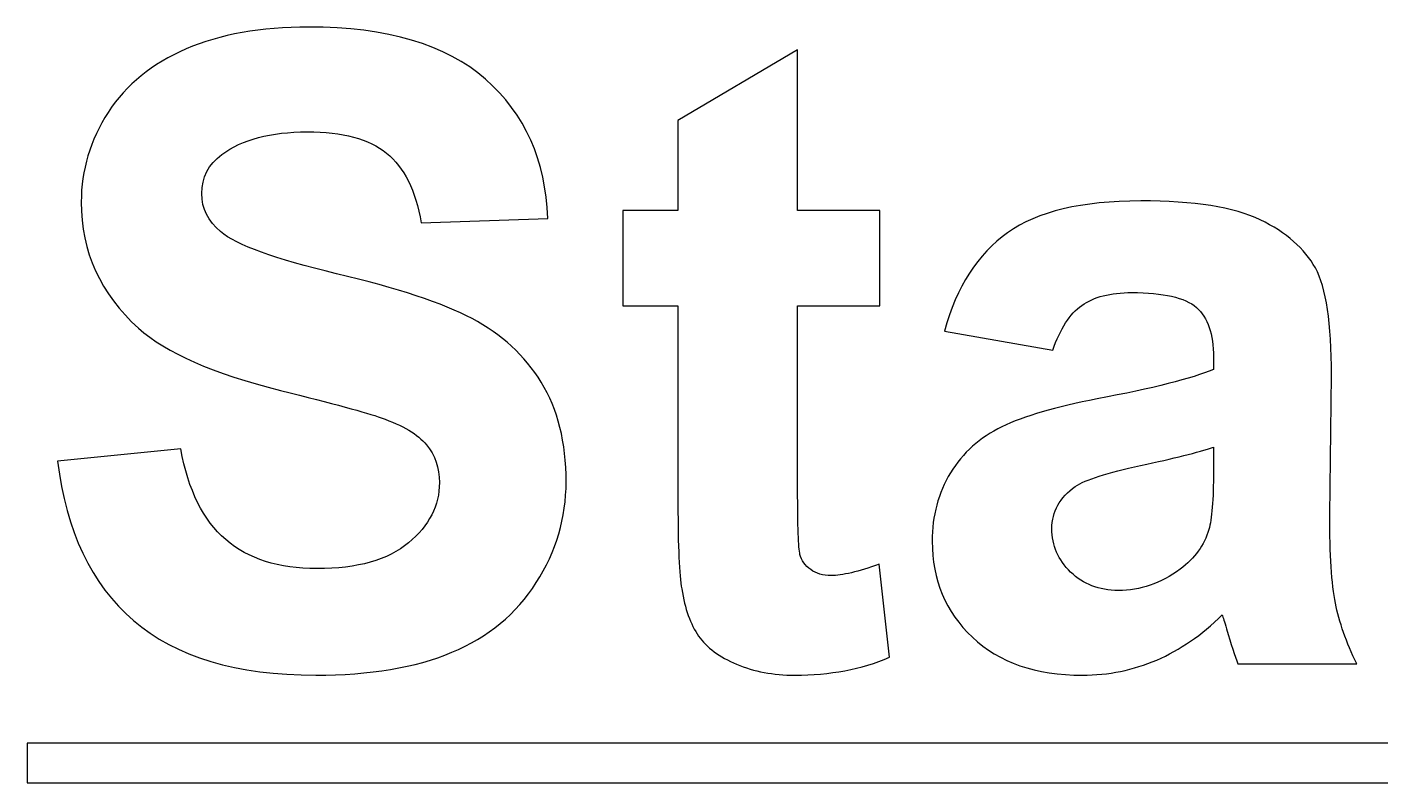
# Model space of a CAD drawing. Header units: millimetres. Extents: x -489 to 489, y -241 to 468.
# Drawn here: x -488.9 to -434.3, y 437.8 to 468.3 of the extents above; entities that cross this region are included whole.
import ezdxf

# ---------------------------------------------------------------- set-up
doc = ezdxf.new("R2010")
doc.units = ezdxf.units.MM
doc.header["$MEASUREMENT"] = 0
doc.layers.add('Layer 1', color=7, linetype='Continuous')

msp = doc.modelspace()

# ---------------------------------------------------------------- linework, layer by layer
at = {"layer": 'Layer 1', "color": 250}
for points, knots in [([(-487.6923, 450.7797), (-487.6923, 450.7797), (-482.7181, 451.2736), (-482.7181, 451.2736), (-482.7181, 451.2736), (-482.4183, 449.6097), (-481.8185, 448.3926), (-480.9072, 447.6106), (-480.9072, 447.6106), (-479.9959, 446.8286), (-478.767, 446.4406), (-477.2207, 446.4406), (-477.2207, 446.4406), (-475.5861, 446.4406), (-474.3514, 446.7875), (-473.5224, 447.4813), (-473.5224, 447.4813), (-472.6934, 448.1751), (-472.2759, 448.9864), (-472.2759, 449.9154), (-472.2759, 449.9154), (-472.2759, 450.5151), (-472.4523, 451.0208), (-472.7992, 451.4441), (-472.7992, 451.4441), (-473.1461, 451.8616), (-473.7576, 452.2261), (-474.6278, 452.5319), (-474.6278, 452.5319), (-475.2216, 452.7435), (-476.5739, 453.1081), (-478.6906, 453.6372), (-478.6906, 453.6372), (-481.4128, 454.3193), (-483.3237, 455.1542), (-484.4232, 456.1478), (-484.4232, 456.1478), (-485.9696, 457.5413), (-486.7398, 459.2405), (-486.7398, 461.2454), (-486.7398, 461.2454), (-486.7398, 462.5331), (-486.3752, 463.7443), (-485.6521, 464.8673), (-485.6521, 464.8673), (-484.923, 465.9903), (-483.8764, 466.8428), (-482.5065, 467.4308), (-482.5065, 467.4308), (-481.1365, 468.0188), (-479.4902, 468.3127), (-477.5499, 468.3127), (-477.5499, 468.3127), (-474.3926, 468.3127), (-472.0113, 467.6131), (-470.418, 466.2078), (-470.418, 466.2078), (-468.8187, 464.8026), (-467.9838, 462.9329), (-467.9015, 460.5869), (-467.9015, 460.5869), (-467.9015, 460.5869), (-473.0168, 460.4105), (-473.0168, 460.4105), (-473.0168, 460.4105), (-473.2343, 461.7158), (-473.6988, 462.6507), (-474.4102, 463.221), (-474.4102, 463.221), (-475.1217, 463.7913), (-476.1918, 464.0794), (-477.6146, 464.0794), (-477.6146, 464.0794), (-479.0845, 464.0794), (-480.2369, 463.7737), (-481.066, 463.1622), (-481.066, 463.1622), (-481.601, 462.7683), (-481.8715, 462.245), (-481.8715, 461.5865), (-481.8715, 461.5865), (-481.8715, 460.9867), (-481.6186, 460.4752), (-481.113, 460.0519), (-481.113, 460.0519), (-480.4721, 459.5051), (-478.914, 458.9406), (-476.4387, 458.3527), (-476.4387, 458.3527), (-473.9634, 457.7706), (-472.1348, 457.1591), (-470.953, 456.5359), (-470.953, 456.5359), (-469.7653, 455.9068), (-468.8363, 455.0542), (-468.1661, 453.9665), (-468.1661, 453.9665), (-467.4958, 452.8787), (-467.1607, 451.5382), (-467.1607, 449.9448), (-467.1607, 449.9448), (-467.1607, 448.4984), (-467.5605, 447.1402), (-468.366, 445.8761), (-468.366, 445.8761), (-469.1715, 444.612), (-470.3063, 443.6713), (-471.7762, 443.0598), (-471.7762, 443.0598), (-473.2461, 442.4424), (-475.0805, 442.1367), (-477.2736, 442.1367), (-477.2736, 442.1367), (-480.4662, 442.1367), (-482.918, 442.8716), (-484.629, 444.3474), (-484.629, 444.3474), (-486.34, 445.8173), (-487.3571, 447.9634), (-487.6923, 450.7797)], [0, 0, 0, 0, 0.0322581, 0.0322581, 0.0322581, 0.0322581, 0.0645161, 0.0645161, 0.0645161, 0.0645161, 0.0967742, 0.0967742, 0.0967742, 0.0967742, 0.1290323, 0.1290323, 0.1290323, 0.1290323, 0.1612903, 0.1612903, 0.1612903, 0.1612903, 0.1935484, 0.1935484, 0.1935484, 0.1935484, 0.2258065, 0.2258065, 0.2258065, 0.2258065, 0.2580645, 0.2580645, 0.2580645, 0.2580645, 0.2903226, 0.2903226, 0.2903226, 0.2903226, 0.3225806, 0.3225806, 0.3225806, 0.3225806, 0.3548387, 0.3548387, 0.3548387, 0.3548387, 0.3870968, 0.3870968, 0.3870968, 0.3870968, 0.4193548, 0.4193548, 0.4193548, 0.4193548, 0.4516129, 0.4516129, 0.4516129, 0.4516129, 0.483871, 0.483871, 0.483871, 0.483871, 0.516129, 0.516129, 0.516129, 0.516129, 0.5483871, 0.5483871, 0.5483871, 0.5483871, 0.5806452, 0.5806452, 0.5806452, 0.5806452, 0.6129032, 0.6129032, 0.6129032, 0.6129032, 0.6451613, 0.6451613, 0.6451613, 0.6451613, 0.6774194, 0.6774194, 0.6774194, 0.6774194, 0.7096774, 0.7096774, 0.7096774, 0.7096774, 0.7419355, 0.7419355, 0.7419355, 0.7419355, 0.7741935, 0.7741935, 0.7741935, 0.7741935, 0.8064516, 0.8064516, 0.8064516, 0.8064516, 0.8387097, 0.8387097, 0.8387097, 0.8387097, 0.8709677, 0.8709677, 0.8709677, 0.8709677, 0.9032258, 0.9032258, 0.9032258, 0.9032258, 0.9354839, 0.9354839, 0.9354839, 0.9354839, 1, 1, 1, 1]), ([(-454.496, 460.9044), (-454.496, 460.9044), (-454.496, 457.0592), (-454.496, 457.0592), (-454.496, 457.0592), (-454.496, 457.0592), (-457.8121, 457.0592), (-457.8121, 457.0592), (-457.8121, 457.0592), (-457.8121, 457.0592), (-457.8121, 449.645), (-457.8121, 449.645), (-457.8121, 449.645), (-457.8121, 448.1398), (-457.7827, 447.2637), (-457.718, 447.0168), (-457.718, 447.0168), (-457.6533, 446.7698), (-457.5122, 446.564), (-457.2829, 446.3994), (-457.2829, 446.3994), (-457.0595, 446.2407), (-456.789, 446.1583), (-456.4657, 446.1583), (-456.4657, 446.1583), (-456.0129, 446.1583), (-455.3662, 446.3112), (-454.5136, 446.6228), (-454.5136, 446.6228), (-454.5136, 446.6228), (-454.1079, 442.8599), (-454.1079, 442.8599), (-454.1079, 442.8599), (-455.2309, 442.3778), (-456.5009, 442.1367), (-457.9238, 442.1367), (-457.9238, 442.1367), (-458.794, 442.1367), (-459.576, 442.2837), (-460.2757, 442.5777), (-460.2757, 442.5777), (-460.9753, 442.8716), (-461.4869, 443.2538), (-461.8102, 443.7183), (-461.8102, 443.7183), (-462.1395, 444.1887), (-462.3629, 444.8178), (-462.4923, 445.6174), (-462.4923, 445.6174), (-462.5922, 446.1819), (-462.6451, 447.3225), (-462.6451, 449.0452), (-462.6451, 449.0452), (-462.6451, 449.0452), (-462.6451, 457.0592), (-462.6451, 457.0592), (-462.6451, 457.0592), (-462.6451, 457.0592), (-464.8676, 457.0592), (-464.8676, 457.0592), (-464.8676, 457.0592), (-464.8676, 457.0592), (-464.8676, 460.9044), (-464.8676, 460.9044), (-464.8676, 460.9044), (-464.8676, 460.9044), (-462.6451, 460.9044), (-462.6451, 460.9044), (-462.6451, 460.9044), (-462.6451, 460.9044), (-462.6451, 464.538), (-462.6451, 464.538), (-462.6451, 464.538), (-462.6451, 464.538), (-457.8121, 467.3955), (-457.8121, 467.3955), (-457.8121, 467.3955), (-457.8121, 467.3955), (-457.8121, 460.9044), (-457.8121, 460.9044), (-457.8121, 460.9044), (-457.8121, 460.9044), (-454.496, 460.9044), (-454.496, 460.9044)], [0, 0, 0, 0, 0.0454545, 0.0454545, 0.0454545, 0.0454545, 0.0909091, 0.0909091, 0.0909091, 0.0909091, 0.1363636, 0.1363636, 0.1363636, 0.1363636, 0.1818182, 0.1818182, 0.1818182, 0.1818182, 0.2272727, 0.2272727, 0.2272727, 0.2272727, 0.2727273, 0.2727273, 0.2727273, 0.2727273, 0.3181818, 0.3181818, 0.3181818, 0.3181818, 0.3636364, 0.3636364, 0.3636364, 0.3636364, 0.4090909, 0.4090909, 0.4090909, 0.4090909, 0.4545455, 0.4545455, 0.4545455, 0.4545455, 0.5, 0.5, 0.5, 0.5, 0.5454545, 0.5454545, 0.5454545, 0.5454545, 0.5909091, 0.5909091, 0.5909091, 0.5909091, 0.6363636, 0.6363636, 0.6363636, 0.6363636, 0.6818182, 0.6818182, 0.6818182, 0.6818182, 0.7272727, 0.7272727, 0.7272727, 0.7272727, 0.7727273, 0.7727273, 0.7727273, 0.7727273, 0.8181818, 0.8181818, 0.8181818, 0.8181818, 0.8636364, 0.8636364, 0.8636364, 0.8636364, 0.9090909, 0.9090909, 0.9090909, 0.9090909, 1, 1, 1, 1]), ([(-447.511, 455.26), (-447.511, 455.26), (-451.8854, 456.0361), (-451.8854, 456.0361), (-451.8854, 456.0361), (-451.3915, 457.8235), (-450.539, 459.1464), (-449.3337, 460.0048), (-449.3337, 460.0048), (-448.1283, 460.8633), (-446.3351, 461.2925), (-443.9597, 461.2925), (-443.9597, 461.2925), (-441.8019, 461.2925), (-440.1909, 461.0397), (-439.1325, 460.5281), (-439.1325, 460.5281), (-438.0801, 460.0166), (-437.3334, 459.3698), (-436.9042, 458.582), (-436.9042, 458.582), (-436.4749, 457.7941), (-436.2574, 456.3536), (-436.2574, 454.2487), (-436.2574, 454.2487), (-436.2574, 454.2487), (-436.3279, 448.6043), (-436.3279, 448.6043), (-436.3279, 448.6043), (-436.3279, 446.9991), (-436.2515, 445.8115), (-436.0986, 445.0471), (-436.0986, 445.0471), (-435.9458, 444.2827), (-435.6577, 443.4655), (-435.2343, 442.5953), (-435.2343, 442.5953), (-435.2343, 442.5953), (-440.0321, 442.5953), (-440.0321, 442.5953), (-440.0321, 442.5953), (-440.1556, 442.9128), (-440.3143, 443.3832), (-440.4966, 444.0064), (-440.4966, 444.0064), (-440.573, 444.2945), (-440.6318, 444.4827), (-440.6671, 444.5709), (-440.6671, 444.5709), (-441.4903, 443.7595), (-442.3722, 443.1539), (-443.3129, 442.7482), (-443.3129, 442.7482), (-444.2537, 442.3425), (-445.2532, 442.1367), (-446.3174, 442.1367), (-446.3174, 442.1367), (-448.193, 442.1367), (-449.6747, 442.6482), (-450.7565, 443.6713), (-450.7565, 443.6713), (-451.8384, 444.6884), (-452.3793, 445.982), (-452.3793, 447.5459), (-452.3793, 447.5459), (-452.3793, 448.5749), (-452.1324, 449.498), (-451.6385, 450.3094), (-451.6385, 450.3094), (-451.1446, 451.1149), (-450.4567, 451.7381), (-449.563, 452.1673), (-449.563, 452.1673), (-448.6751, 452.5965), (-447.3934, 452.9728), (-445.7177, 453.2962), (-445.7177, 453.2962), (-443.4599, 453.7195), (-441.8901, 454.1193), (-441.0199, 454.4839), (-441.0199, 454.4839), (-441.0199, 454.4839), (-441.0199, 454.9719), (-441.0199, 454.9719), (-441.0199, 454.9719), (-441.0199, 455.9126), (-441.2492, 456.5829), (-441.7078, 456.9886), (-441.7078, 456.9886), (-442.1723, 457.3884), (-443.0425, 457.5883), (-444.3183, 457.5883), (-444.3183, 457.5883), (-445.1827, 457.5883), (-445.8529, 457.4178), (-446.3351, 457.0709), (-446.3351, 457.0709), (-446.8231, 456.7299), (-447.2111, 456.1243), (-447.511, 455.26)], [0, 0, 0, 0, 0.0384615, 0.0384615, 0.0384615, 0.0384615, 0.0769231, 0.0769231, 0.0769231, 0.0769231, 0.1153846, 0.1153846, 0.1153846, 0.1153846, 0.1538462, 0.1538462, 0.1538462, 0.1538462, 0.1923077, 0.1923077, 0.1923077, 0.1923077, 0.2307692, 0.2307692, 0.2307692, 0.2307692, 0.2692308, 0.2692308, 0.2692308, 0.2692308, 0.3076923, 0.3076923, 0.3076923, 0.3076923, 0.3461538, 0.3461538, 0.3461538, 0.3461538, 0.3846154, 0.3846154, 0.3846154, 0.3846154, 0.4230769, 0.4230769, 0.4230769, 0.4230769, 0.4615385, 0.4615385, 0.4615385, 0.4615385, 0.5, 0.5, 0.5, 0.5, 0.5384615, 0.5384615, 0.5384615, 0.5384615, 0.5769231, 0.5769231, 0.5769231, 0.5769231, 0.6153846, 0.6153846, 0.6153846, 0.6153846, 0.6538462, 0.6538462, 0.6538462, 0.6538462, 0.6923077, 0.6923077, 0.6923077, 0.6923077, 0.7307692, 0.7307692, 0.7307692, 0.7307692, 0.7692308, 0.7692308, 0.7692308, 0.7692308, 0.8076923, 0.8076923, 0.8076923, 0.8076923, 0.8461538, 0.8461538, 0.8461538, 0.8461538, 0.8846154, 0.8846154, 0.8846154, 0.8846154, 0.9230769, 0.9230769, 0.9230769, 0.9230769, 1, 1, 1, 1]), ([(-441.0199, 451.3442), (-441.6372, 451.1384), (-442.6191, 450.8914), (-443.9656, 450.6033), (-443.9656, 450.6033), (-445.3061, 450.3152), (-446.1881, 450.033), (-446.5996, 449.7626), (-446.5996, 449.7626), (-447.2288, 449.3098), (-447.5463, 448.7454), (-447.5463, 448.0575), (-447.5463, 448.0575), (-447.5463, 447.3754), (-447.2934, 446.7933), (-446.7878, 446.2995), (-446.7878, 446.2995), (-446.2821, 445.8056), (-445.6413, 445.5586), (-444.8593, 445.5586), (-444.8593, 445.5586), (-443.9891, 445.5586), (-443.1542, 445.8467), (-442.3604, 446.4171), (-442.3604, 446.4171), (-441.7784, 446.858), (-441.3903, 447.3872), (-441.208, 448.0222), (-441.208, 448.0222), (-441.0846, 448.4338), (-441.0199, 449.2216), (-441.0199, 450.3799), (-441.0199, 450.3799), (-441.0199, 450.3799), (-441.0199, 451.3442), (-441.0199, 451.3442)], [0, 0, 0, 0, 0.1, 0.1, 0.1, 0.1, 0.2, 0.2, 0.2, 0.2, 0.3, 0.3, 0.3, 0.3, 0.4, 0.4, 0.4, 0.4, 0.5, 0.5, 0.5, 0.5, 0.6, 0.6, 0.6, 0.6, 0.7, 0.7, 0.7, 0.7, 0.8, 0.8, 0.8, 0.8, 1, 1, 1, 1]), ([(-488.927, 439.3882), (-488.927, 439.3882), (-336.0334, 439.3882), (-336.0334, 439.3882), (-336.0334, 439.3882), (-336.0334, 439.3882), (-336.0334, 437.7847), (-336.0334, 437.7847), (-336.0334, 437.7847), (-336.0334, 437.7847), (-488.927, 437.7847), (-488.927, 437.7847), (-488.927, 437.7847), (-488.927, 437.7847), (-488.927, 439.3882), (-488.927, 439.3882)], [0, 0, 0, 0, 0.2, 0.2, 0.2, 0.2, 0.4, 0.4, 0.4, 0.4, 0.6, 0.6, 0.6, 0.6, 1, 1, 1, 1])]:
    msp.add_open_spline(points, degree=3, knots=knots, dxfattribs=at)

doc.saveas('drawing.dxf')
